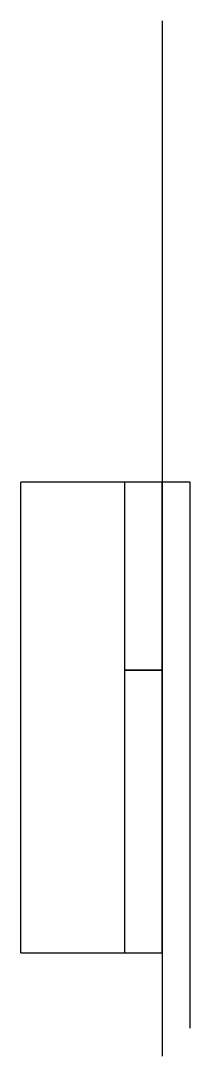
# Model space of a CAD drawing. Header units: millimetres. Extents: x -9 to 0, y -53.5 to 1.5.
import ezdxf

# ---------------------------------------------------------------- set-up
doc = ezdxf.new("R2010")
doc.units = ezdxf.units.MM
doc.layers.get('0').update_dxf_attribs({"linetype": 'CONTINUOUS'})

msp = doc.modelspace()

# ---------------------------------------------------------------- linework, layer by layer
for p, q in [((-1.5, 1.5), (-1.5, -53.5)), ((0, -23), (-9, -23)), ((-9, -48), (-9, -23)), ((-1.5, -23), (-3.5, -23)), ((-3.5, -23), (-3.5, -33)), ((-1.5, -33), (-1.5, -23)), ((0, -48), (0, -23)), ((0, -48), (0, -23)), ((0, -52), (0, -33)), ((-1.5, -33), (-3.5, -33)), ((-3.5, -33), (-3.5, -48)), ((-3.5, -33), (-1.5, -33)), ((-1.5, -48), (-1.5, -33)), ((-1.5, -48), (-1.5, -33)), ((-9, -48), (-1.5, -48)), ((-3.5, -48), (-1.5, -48)), ((0, -52), (0, -48))]:
    msp.add_line(p, q)

doc.saveas('drawing.dxf')
